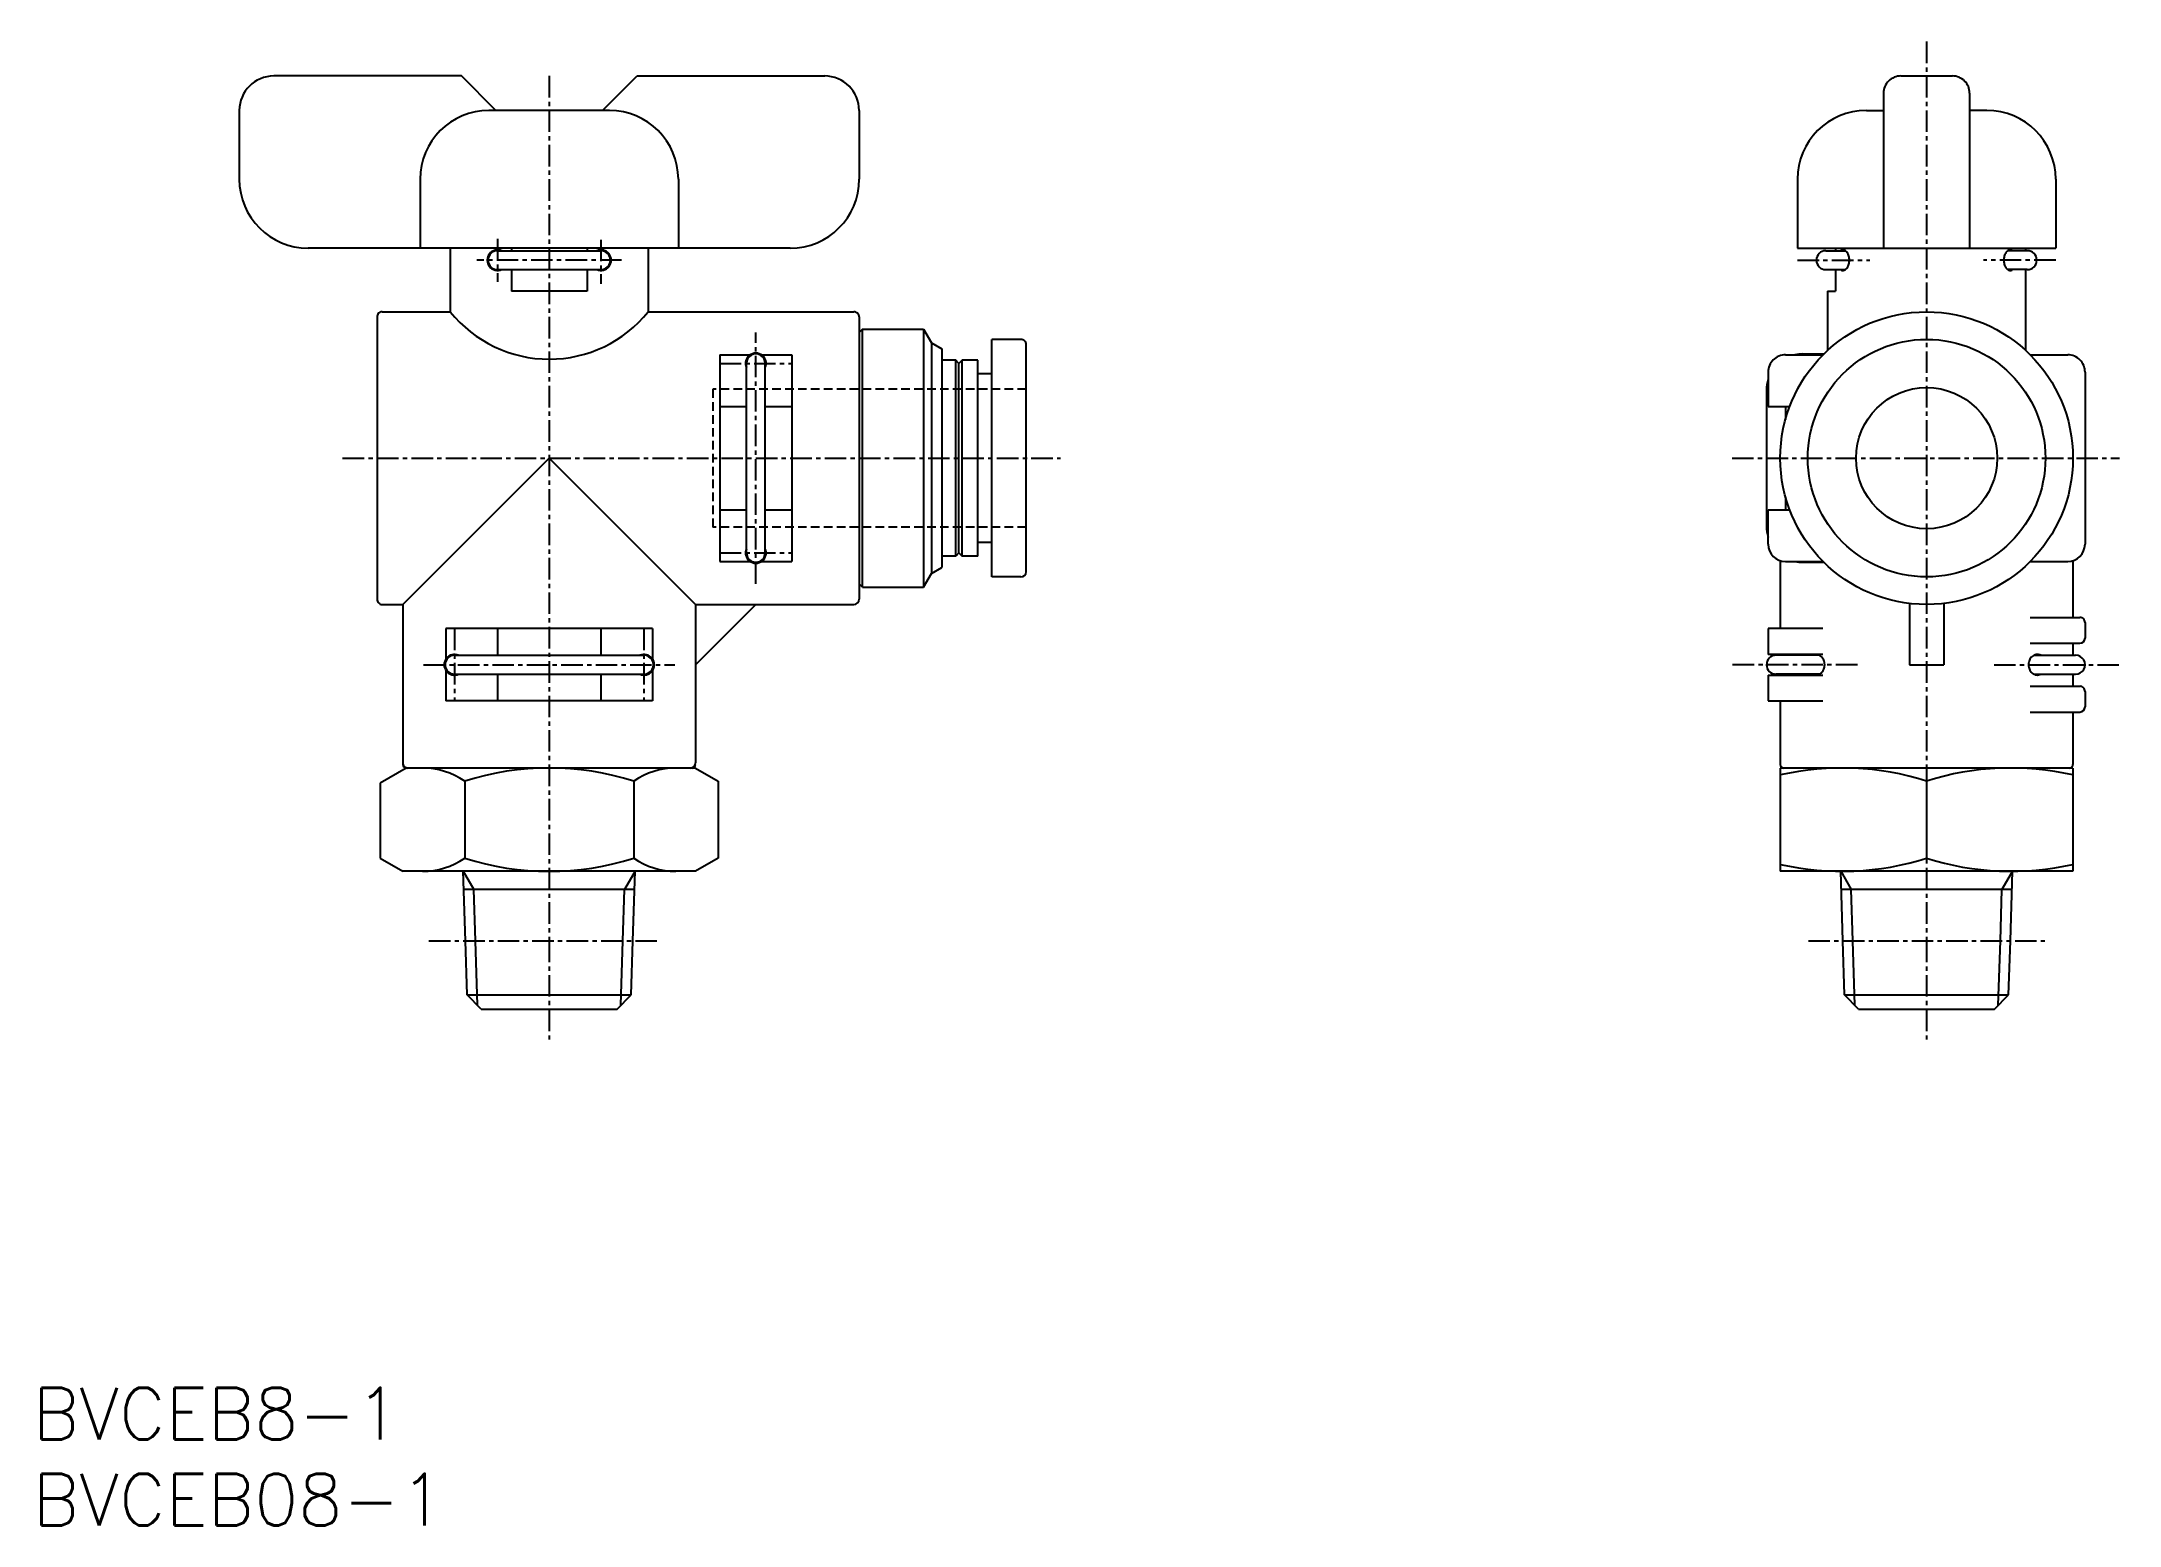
# Model space of a CAD drawing. Extents: x 1 to 121, y 0 to 86.
import ezdxf

# ---------------------------------------------------------------- set-up
doc = ezdxf.new("R2010")
doc.units = 0
doc.linetypes.add('CENTER', pattern=[2, 1.25, -0.25, 0.25, -0.25])
doc.linetypes.add('DASHED', pattern=[0.75, 0.5, -0.25])
doc.layers.get('0').update_dxf_attribs({"linetype": 'CONTINUOUS'})
doc.layers.add('CENTER', color=1, linetype='CENTER')
doc.styles.get("Standard").update_dxf_attribs({"font": 'txt.shx'})

# ---------------------------------------------------------------- blocks, each defined once
blk = doc.blocks.new('*U11')
at = {"color": 7, "linetype": 'CONTINUOUS'}
blk.add_text('BVCEB08-1', height=3, dxfattribs=at).set_placement((0, 0))
blk = doc.blocks.new('*U12')
at = {"color": 7, "linetype": 'CONTINUOUS'}
blk.add_text('BVCEB8-1', height=3, dxfattribs=at).set_placement((0, 5))

msp = doc.modelspace()

# ---------------------------------------------------------------- linework, layer by layer
at = {"color": 7, "linetype": 'CONTINUOUS'}
for p, q in [((24.89999, 84.199996), (14, 84.199996)), ((26.9, 82.199996), (24.9, 84.2)), ((33.1, 82.199992), (35.1, 84.199992)), ((35.10001, 84.199996), (46, 84.199996)), ((108.5, 84.199996), (111.5, 84.199996)), ((12, 82.199996), (12, 78.199996)), ((33.5, 82.199996), (26.5, 82.199996)), ((48, 82.199996), (48, 78.199996)), ((106.5, 82.199996), (107.5, 82.199996)), ((107.5, 83.199996), (107.5, 74.199996)), ((112.5, 83.199996), (112.5, 74.199996)), ((113.5, 82.199996), (112.5, 82.199996)), ((22.5, 78.199996), (22.5, 74.199996)), ((37.5, 78.199996), (37.5, 74.199996)), ((102.5, 78.199996), (102.5, 74.199996)), ((117.5, 78.199996), (117.5, 74.199996)), ((44, 74.199996), (16, 74.199996)), ((24.25, 74.199996), (24.25, 70.499999)), ((27, 74.050002), (33, 74.050002)), ((27.8, 74.199996), (27.8, 74.050002)), ((32.2, 74.199996), (32.2, 74.050002)), ((35.75, 74.199996), (35.75, 70.499999)), ((102.5, 74.199996), (117.5, 74.199996)), ((104.14999, 74.050002), (105.29381, 74.050002)), ((104.7, 74.199996), (104.7, 74.050002)), ((115.85001, 74.050002), (114.70619, 74.050002)), ((115.75, 74.199996), (115.75, 74.050002)), ((27, 72.949996), (33, 72.949996)), ((27.8, 72.949996), (27.8, 71.699996)), ((32.2, 72.949996), (32.2, 71.699996)), ((104.14999, 72.949996), (105.29381, 72.949996)), ((104.7, 72.949996), (104.7, 71.700003)), ((115.85001, 72.949996), (114.70619, 72.949996)), ((115.75, 72.949996), (115.75, 68.259993)), ((32.2, 71.699996), (27.8, 71.699996)), ((104.24999, 71.700003), (104.7, 71.700003)), ((104.24999, 71.700003), (104.24999, 68.259986)), ((20, 70.199996), (20, 53.79999)), ((20.3, 70.499999), (24.25, 70.499999)), ((35.75, 70.499999), (47.7, 70.499999)), ((48, 70.199996), (48, 53.79999)), ((48.2, 69.499991), (48.00001, 69.299994)), ((48.2, 54.5), (48.2, 69.499999)), ((48.2, 69.499999), (51.73605, 69.499999)), ((51.73605, 69.500003), (52.2, 68.69641)), ((51.73605, 69.499999), (51.73605, 54.5)), ((57.39999, 68.899993), (55.7, 68.899993)), ((55.7, 55.1), (55.7, 68.899993)), ((39.89999, 67.999999), (41.66833, 67.999999)), ((39.89999, 67.999999), (39.89999, 56)), ((42.33167, 67.999999), (44.10001, 67.999999)), ((44.10001, 67.999999), (44.10001, 56)), ((52.2, 68.696414), (52.8, 68.350001)), ((52.2, 68.69641), (52.2, 55.30359)), ((52.8, 68.350005), (52.8, 55.64999)), ((53.625, 67.699996), (52.8, 67.699996)), ((53.625, 56.3), (53.625, 67.699996)), ((53.8, 67.500003), (53.62501, 67.7)), ((53.975, 67.699992), (53.8, 67.499995)), ((53.97501, 56.3), (53.97501, 67.699996)), ((54.89999, 67.699996), (53.97501, 67.699996)), ((54.89999, 56.3), (54.89999, 67.699996)), ((57.7, 55.39999), (57.7, 68.600005)), ((101.8, 67.999999), (103.9792, 67.999999)), ((102.8, 68.050002), (104.02943, 68.050002)), ((116.0208, 67.999999), (118.2, 67.999999)), ((41.45001, 56.5), (41.45001, 67.503607)), ((42.55002, 56.5), (42.55002, 67.499999)), ((53.8, 56.5), (53.8, 67.499999)), ((55.7, 66.899993), (54.89999, 66.899993)), ((100.8, 66.999999), (100.8, 64.999999)), ((119.2, 66.999999), (119.2, 57)), ((100.69998, 65.949996), (100.69998, 58.05)), ((39.89999, 64.999999), (41.45001, 64.999999)), ((42.55002, 64.999999), (44.10001, 64.999999)), ((100.8, 64.999999), (102.04701, 64.999999)), ((101.8, 64.999999), (101.8, 64.238303)), ((21.49999, 53.49999), (30, 62)), ((38.5, 53.5), (30, 62)), ((101.8, 59.76169), (101.8, 59)), ((39.89999, 59), (41.45001, 59)), ((42.55002, 59), (44.10001, 59)), ((100.8, 59), (102.04701, 59)), ((100.8, 57), (100.8, 59)), ((55.7, 57.1), (54.89999, 57.1)), ((39.89999, 56), (41.66833, 56)), ((42.33167, 56), (44.10001, 56)), ((52.2, 55.30359), (52.80001, 55.65)), ((53.625, 56.3), (52.8, 56.3)), ((53.8, 56.49999), (53.625, 56.3)), ((53.8, 56.49999), (53.975, 56.3)), ((54.89999, 56.3), (53.97501, 56.3)), ((101.49999, 56.04606), (101.49999, 52.1)), ((101.8, 56), (103.97919, 56)), ((102.8, 55.95), (104.02943, 55.95)), ((116.0208, 56), (118.2, 56)), ((118.5, 56.04606), (118.5, 52.75)), ((48.2, 54.49999), (48, 54.7)), ((48.2, 54.5), (51.73605, 54.5)), ((51.73606, 54.5), (52.20001, 55.30359)), ((57.39999, 55.1), (55.7, 55.1)), ((20.3, 53.5), (21.5, 53.5)), ((21.5, 53.5), (21.5, 44.3)), ((38.5, 53.5), (38.5, 44.3)), ((38.5, 53.5), (47.7, 53.5)), ((38.50001, 50), (42, 53.49999)), ((109, 53.55903), (109, 50)), ((111, 53.55903), (111, 50)), ((36, 52.1), (24, 52.1)), ((24, 52.1), (24, 50.33166)), ((27, 52.1), (27, 50.54999)), ((33, 52.1), (33, 50.54999)), ((36, 52.1), (36, 50.33166)), ((100.8, 52.1), (100.8, 50.6)), ((103.97919, 52.1), (100.8, 52.1)), ((116.0208, 52.75), (118.9, 52.75)), ((119.2, 52.45), (119.2, 51.55)), ((116.0208, 51.25), (118.9, 51.25)), ((118.5, 51.25), (118.5, 50.55)), ((24, 49.66833), (24, 47.9)), ((24.5, 50.54999), (35.50362, 50.54999)), ((36, 49.66833), (36, 47.9)), ((103.97919, 50.6), (100.8, 50.6)), ((103.77254, 50.55), (101.24999, 50.55)), ((101.8, 50.6), (101.8, 50.55)), ((108.99999, 50), (110.99999, 50)), ((116.22664, 50.55), (118.65, 50.55)), ((24.5, 49.44999), (35.5, 49.44999)), ((27, 49.44999), (27, 47.9)), ((33, 49.44999), (33, 47.9)), ((100.8, 49.4), (103.97919, 49.4)), ((100.8, 49.4), (100.8, 47.9)), ((103.77255, 49.45), (101.24999, 49.45)), ((101.8, 49.45), (101.8, 49.4)), ((116.0208, 48.75), (118.9, 48.75)), ((116.22825, 49.45), (118.65, 49.45)), ((118.5, 49.45), (118.5, 48.75)), ((119.2, 48.45), (119.2, 47.55)), ((36, 47.9), (24, 47.9)), ((100.8, 47.9), (103.97919, 47.9)), ((101.49999, 47.9), (101.49999, 44.2)), ((116.0208, 47.25), (118.9, 47.25)), ((118.5, 47.25), (118.5, 44.2)), ((21.70001, 44), (20.18504, 43.12534)), ((38.5, 44), (21.70001, 44)), ((38.50001, 44), (39.81496, 43.24081)), ((118.5, 44), (101.49999, 44)), ((101.49999, 44), (101.49999, 38)), ((118.5, 44), (118.5, 38)), ((20.18504, 43.12533), (20.18504, 38.75918)), ((25.09253, 43.24081), (25.09253, 38.75918)), ((34.90749, 43.24081), (34.90749, 38.75918)), ((39.81496, 43.24081), (39.81496, 38.75918)), ((110, 43.24081), (110, 38.75918)), ((20.18505, 38.7592), (21.500017, 38)), ((39.81495, 38.75919), (38.5, 38)), ((38.5, 38), (21.500017, 38)), ((25.01006, 38), (25.62431, 36.9361)), ((25.136, 33.97), (25.01007, 38)), ((34.98994, 38), (34.3757, 36.9361)), ((34.864, 33.97), (34.98994, 38)), ((118.5, 38), (101.49999, 38)), ((105.01006, 38), (105.6243, 36.93609)), ((105.136, 33.97), (105.01006, 38)), ((114.98994, 38), (114.37569, 36.93609)), ((114.864, 33.97), (114.98993, 38)), ((34.9567, 36.93609), (25.04332, 36.93609)), ((25.71701, 33.97), (25.62432, 36.9361)), ((34.283, 33.97), (34.37569, 36.9361)), ((114.95669, 36.93609), (105.04331, 36.93609)), ((105.717, 33.97), (105.6243, 36.9361)), ((114.283, 33.97), (114.37569, 36.9361)), ((25.23458, 30.81542), (25.136, 33.97)), ((25.83433, 30.21568), (25.71701, 33.97)), ((34.16567, 30.21568), (34.283, 33.97)), ((34.76542, 30.81542), (34.864, 33.97)), ((105.23458, 30.81542), (105.136, 33.97)), ((105.83432, 30.21568), (105.717, 33.97)), ((114.16568, 30.21568), (114.283, 33.97)), ((114.76541, 30.81542), (114.864, 33.97)), ((26.05001, 30), (25.23459, 30.81542)), ((25.23459, 30.81541), (34.76543, 30.81541)), ((33.95, 30), (34.76542, 30.81542)), ((106.05, 30), (105.23458, 30.81542)), ((105.23458, 30.81541), (114.76541, 30.81541)), ((113.95, 30), (114.76542, 30.81542)), ((26.05001, 30), (33.95, 30)), ((106.05, 30), (113.95, 30))]:
    msp.add_line(p, q, dxfattribs=at)
at = {"color": 3, "linetype": 'DASHED'}
for p, q in [((57.7, 66), (39.5, 66)), ((39.5, 66), (39.5, 58)), ((57.7, 58), (39.5, 58))]:
    msp.add_line(p, q, dxfattribs=at)
at = {"color": 7, "linetype": 'CONTINUOUS'}
for points in [[(104.99738, 72.950029, 0.10884138), (105.1037, 72.903846, 0.12507951), (105.21788, 72.911506, 0.098051872), (105.31737, 72.968247, 0.066901675), (105.39407, 73.054602, 0.048140164), (105.44967, 73.156583, 0.03815596), (105.48741, 73.267349, 0.032641122), (105.50915, 73.381767, 0.030858297), (105.51642, 73.499999, 0.030270804), (105.50942, 73.616039, 0.032555589), (105.48798, 73.730454, 0.037890547), (105.45069, 73.841043, 0.048225025), (105.39505, 73.943949, 0.067542341), (105.31759, 74.031559, 0.099665265), (105.21655, 74.088917, 0.12632607), (105.10129, 74.095696, 0.10715254), (104.99636, 74.049244)], [(115.00222, 74.05025, 0.1089854), (114.89582, 74.096239, 0.12503403), (114.78167, 74.088346, 0.09790986), (114.68226, 74.03144, 0.066800237), (114.60566, 73.944994, 0.048083439), (114.55013, 73.842966, 0.038129961), (114.51247, 73.73216, 0.032625601), (114.49079, 73.617729, 0.030723093), (114.48358, 73.499999, 0.030270804), (114.49058, 73.383958, 0.032555589), (114.51202, 73.269544, 0.037890547), (114.54931, 73.158955, 0.048225025), (114.60495, 73.056049, 0.067542341), (114.68241, 72.968438, 0.099665265), (114.78345, 72.91108, 0.12632607), (114.89871, 72.904302, 0.10715254), (115.00364, 72.950754)], [(103.36259, 49.44995, 0.074498718), (103.49119, 49.40668, 0.077586222), (103.62673, 49.40401, 0.074322316), (103.75543, 49.4417, 0.068521213), (103.86935, 49.51483, 0.061251864), (103.96098, 49.61498, 0.055044588), (104.02717, 49.73355, 0.050893667), (104.06707, 49.86342, 0.049317237), (104.08054, 50, 0.048554364), (104.06748, 50.13452, 0.050808064), (104.02802, 50.26443, 0.054975958), (103.96223, 50.38326, 0.061190854), (103.87089, 50.48385, 0.068652399), (103.75685, 50.55764, 0.075159676), (103.62672, 50.59599, 0.077319639), (103.49165, 50.5934, 0.073794145), (103.36423, 50.55088)], [(116.63674, 50.55038, 0.074524354), (116.50807, 50.59345, 0.077576274), (116.37256, 50.59589, 0.074303161), (116.2439, 50.558, 0.068485546), (116.13009, 50.4847, 0.061227789), (116.03857, 50.38441, 0.055016172), (115.97252, 50.26577, 0.050875945), (115.93277, 50.13584, 0.049043859), (115.91945, 50, 0.048552982), (115.93251, 49.86547, 0.050807242), (115.97196, 49.73556, 0.054976024), (116.03775, 49.61674, 0.061191915), (116.1291, 49.51615, 0.068654205), (116.24313, 49.44236, 0.07516122), (116.37326, 49.40401, 0.077319096), (116.50833, 49.4066, 0.073790881), (116.63575, 49.44911)]]:
    msp.add_lwpolyline(points, format="xyb", dxfattribs=at)
for radius in [8.5, 6.899994, 4.1]:
    msp.add_circle((110, 62), radius, dxfattribs=at)
for centre, radius, start, end in [((14, 82.199996), 2, 90, 180), ((46, 82.199996), 2, 0, 90), ((108.5, 83.199996), 1, 90.000003, 180.00001), ((111.5, 83.199996), 1, 0, 90.000003), ((26.5, 78.199996), 4, 89.999982, 179.99996), ((33.5, 78.199996), 4, 0, 89.999982), ((106.5, 78.199996), 4, 89.999975, 179.99995), ((113.5, 78.199996), 4, 0, 89.999975), ((16, 78.199996), 4, 179.99996, 269.99995), ((44, 78.199996), 4, 270.00002, 0), ((27, 73.499999), 0.6, 66.444258, 293.55648), ((27, 73.499999), 0.55, 90.000003, 270), ((33, 73.499999), 0.6, 246.44353, 113.55574), ((33, 73.499999), 0.55, 270, 90.000003), ((104.14999, 73.499999), 0.55, 90.000003, 270), ((115.85001, 73.499999), 0.55, 270, 89.999996), ((20.3, 70.199996), 0.3, 90.000003, 180.00001), ((30, 75.136359), 7.386363, 218.88007, 321.11996), ((47.7, 70.199996), 0.3, 0, 90.000003), ((57.39999, 68.600005), 0.3, 0, 90.000003), ((42, 67.499999), 0.6, 336.44636, 203.55647), ((42, 67.499999), 0.55, 0, 180.00001), ((101.8, 66.999999), 1, 90.000003, 180.00001), ((102.8, 65.949996), 2.1, 90.000003, 102.52791), ((118.2, 66.999999), 1, 0, 90.000003), ((102.8, 65.949996), 2.1, 162.2483, 180.00001), ((102.8, 58.05), 2.1, 179.99999, 197.75169), ((42, 56.5), 0.6, 156.44353, 23.556458), ((101.8, 57), 1, 180.00002, 270), ((118.2, 57), 1, 270, 0), ((42.00002, 56.5), 0.55, 179.99999, 0.00001002), ((102.8, 58.05), 2.1, 257.47209, 270), ((57.39999, 55.39999), 0.3, 270, 0), ((20.3, 53.79999), 0.3, 179.99999, 270), ((47.7, 53.79999), 0.3, 270, 0), ((118.9, 52.45), 0.3, 0, 90.000003), ((118.9, 51.55), 0.3, 270, 0), ((24.5, 50), 0.6, 66.443534, 293.55648), ((24.5, 49.99998), 0.55, 90.000003, 270), ((35.5, 50), 0.6, 246.44636, 113.55646), ((35.5, 50), 0.55, 270, 90.000003), ((101.24999, 50), 0.55, 90.000003, 270), ((118.65, 50), 0.55, 270, 90.000003), ((118.9, 48.45), 0.3, 0, 90.000003), ((118.9, 47.55), 0.3, 270, 0), ((21.8, 44.3), 0.3, 179.99999, 270), ((21.70001, 44.2), 0.2, 179.99996, 269.99995), ((22.63879, 39.6551), 4.344899, 55.615754, 90.000003), ((30, 27.75918), 16.24081, 72.412047, 107.58794), ((37.36122, 39.6551), 4.344899, 89.999996, 124.38425), ((38.2, 44.3), 0.3, 270, 0), ((38.3, 44.2), 0.2, 270, 359.99998), ((105.09252, 27.75918), 16.24081, 72.412047, 102.77972), ((101.7, 44.2), 0.2, 179.99996, 269.99995), ((114.90748, 27.75918), 16.24081, 77.220268, 107.58794), ((118.3, 44.2), 0.2, 270, 359.99998), ((22.63879, 42.3449), 4.344899, 270, 304.38425), ((30, 54.24081), 16.24081, 252.41205, 287.58795), ((37.36122, 42.3449), 4.344899, 235.61575, 270), ((105.09252, 54.24081), 16.24081, 257.22028, 287.58795), ((114.90748, 54.24081), 16.24081, 252.41205, 282.77973)]:
    msp.add_arc(centre, radius, start, end, dxfattribs=at)
at = {"layer": 'CENTER', "color": 1, "linetype": 'CENTER'}
for p, q in [((110, 86.199996), (110, 33.97)), ((30, 84.199996), (30, 33.97)), ((27, 74.748069), (27, 72.247267)), ((33, 74.68946), (33, 72.130042)), ((34.2, 73.499999), (25.8, 73.499999)), ((102.5, 73.499999), (106.7, 73.499999)), ((117.5, 73.499999), (113.3, 73.499999)), ((42.00002, 54.7), (42.00002, 69.299987)), ((39.89999, 67.499999), (44.10001, 67.499999)), ((18, 62), (59.7, 62)), ((98.69998, 62), (121.2, 62)), ((39.89999, 56.5), (44.10001, 56.5)), ((24.5, 52.1), (24.5, 47.9)), ((35.5, 52.1), (35.5, 47.9)), ((22.7, 49.99998), (37.29999, 49.99998)), ((105.97919, 50), (98.69998, 50)), ((113.91945, 50), (121.2, 50)), ((23.00974, 33.97), (36.34412, 33.97)), ((30, 33.97), (30, 28)), ((103.13502, 33.97), (116.86497, 33.97)), ((110, 33.97), (110, 28))]:
    msp.add_line(p, q, dxfattribs=at)

# ---------------------------------------------------------------- block references
at = {"color": 7, "linetype": 'CONTINUOUS'}
for name in ['*U12', '*U11']:
    msp.add_blockref(name, (0, 0), dxfattribs=at)

doc.saveas('drawing.dxf')
